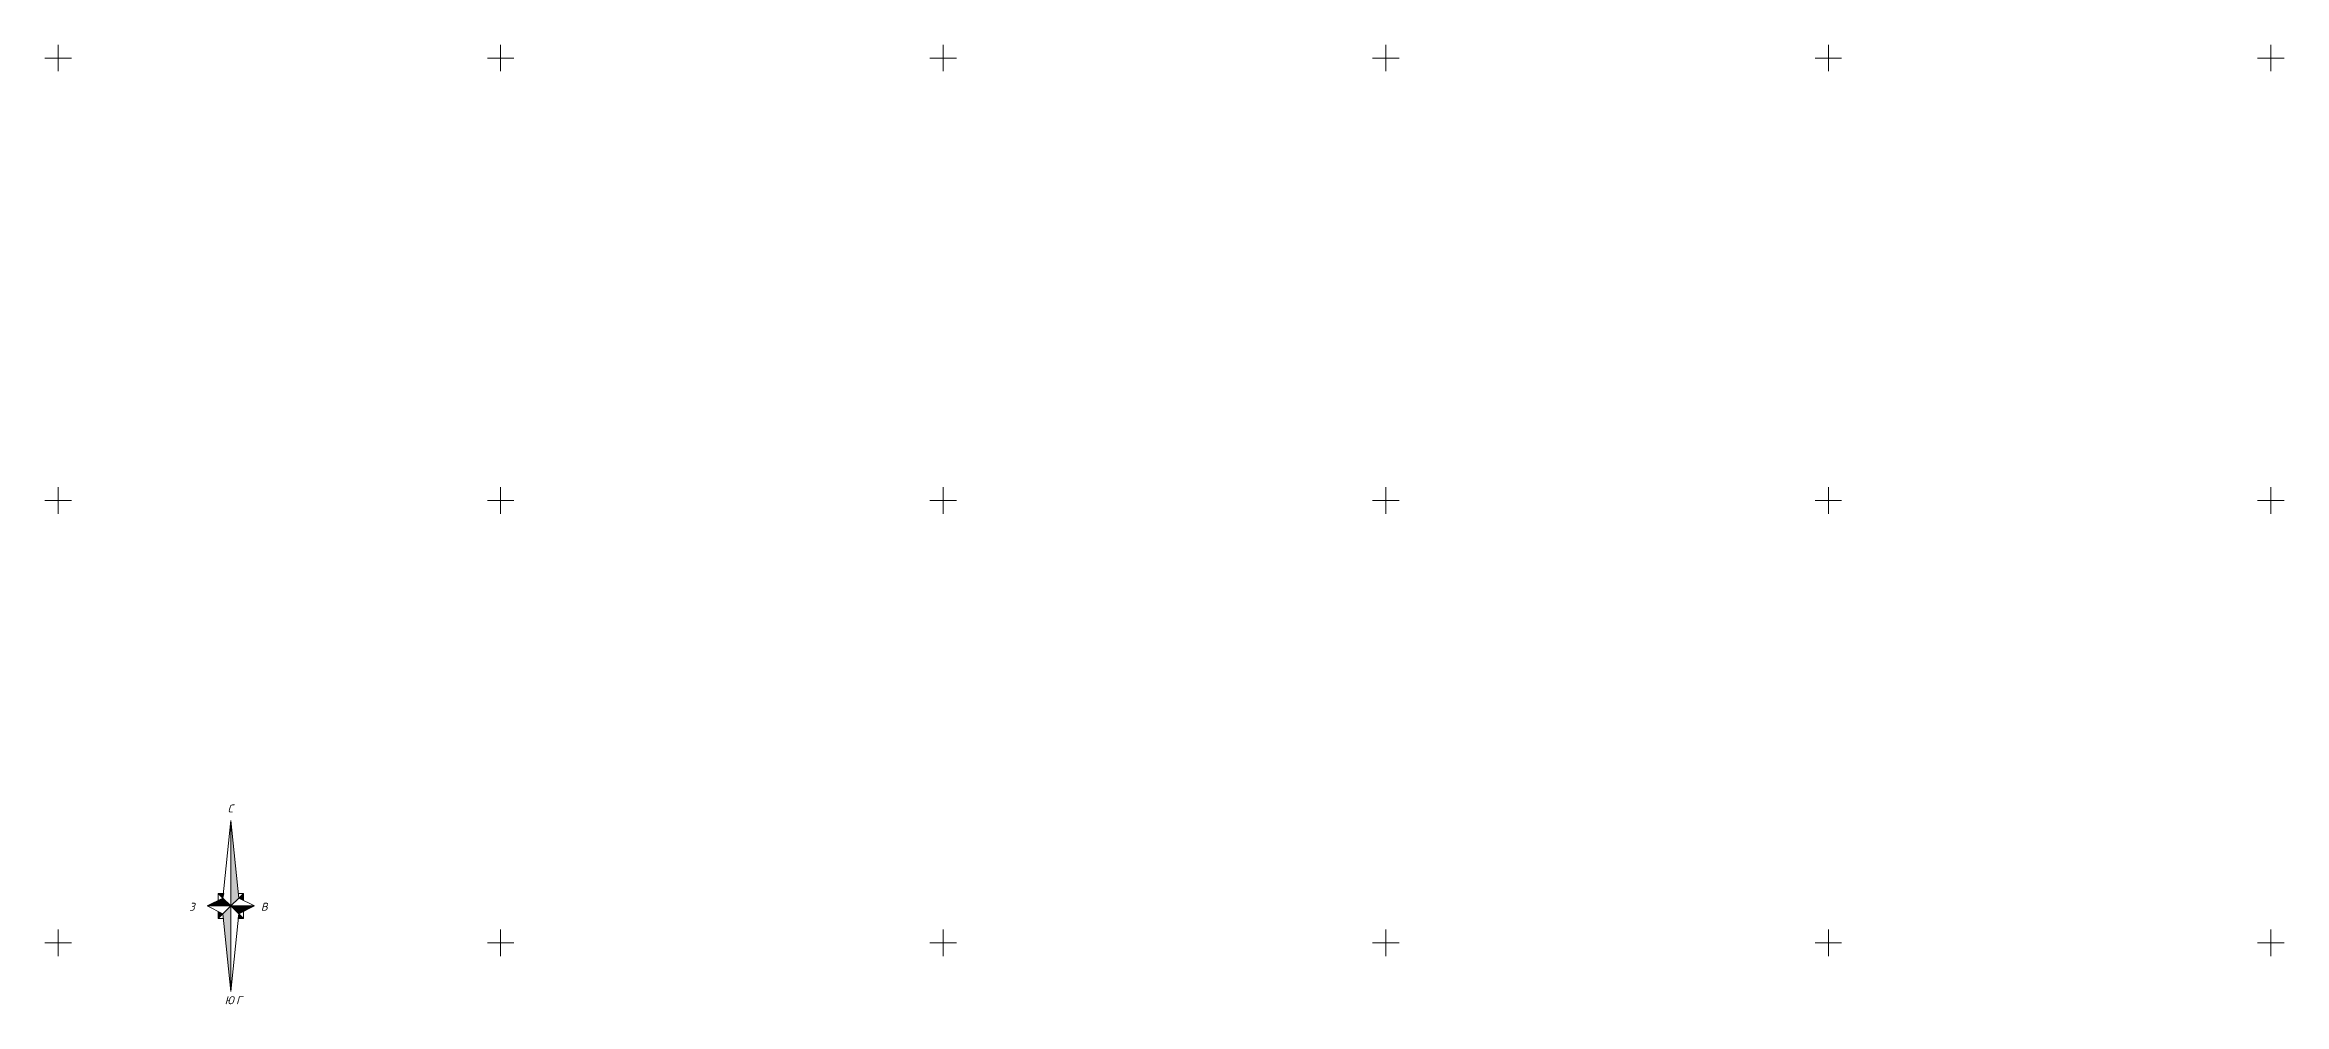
# Model space of a CAD drawing. Header units: metres. Extents: x 629572 to 645168, y 4785785 to 4790166.
# Drawn here: x 633197 to 633703, y 4788586 to 4788803 of the extents above; entities that cross this region are included whole.
import ezdxf

# ---------------------------------------------------------------- set-up
doc = ezdxf.new("R2010")
doc.units = ezdxf.units.M
doc.layers.get('0').update_dxf_attribs({"linetype": 'CONTINUOUS'})
doc.layers.add('Вспомогательные элементы', color=7, linetype='CONTINUOUS')
doc.layers.add('Сетка координатная', color=7, linetype='CONTINUOUS')
doc.styles.add('ISOCPEUR', font='isocpeui.ttf')

# ---------------------------------------------------------------- blocks, each defined once
blk = doc.blocks.new('Крест')
at = {"color": 0, "linetype": 'Continuous', "lineweight": 0, "flags": 128}
for points in [[(-1, 0), (1, 0)], [(0, -1), (0, 1)]]:
    blk.add_lwpolyline(points, dxfattribs=at)
blk = doc.blocks.new('Север')
at = {"layer": 'Вспомогательные элементы'}
for points in [[(0, 19.36), (0, 0), (1.79, 1.79)], [(-5.36, 0), (0, 0), (-1.79, 1.79)], [(-2.86, 2.86), (-1.79, 1.79), (-1.61, 2.86)], [(0, -19.36), (0, 0), (-1.79, -1.79)], [(5.36, 0), (0, 0), (1.79, -1.79)], [(2.86, 2.86), (1.79, 1.79), (2.86, 1.25)], [(-2.86, -2.86), (-1.79, -1.79), (-2.86, -1.25)], [(2.86, -2.86), (1.79, -1.79), (1.61, -2.86)]]:
    blk.add_hatch(color=256, dxfattribs=at).paths.add_polyline_path(points)
at = {"layer": 'Вспомогательные элементы', "linetype": 'Continuous', "lineweight": 0, "flags": 128}
for points in [[(-1.79, 1.79), (0, 19.36)], [(-1.79, -1.79), (-5.36, 0)], [(-2.86, 1.25), (-2.86, 2.86)], [(1.61, 2.86), (2.86, 2.86)], [(1.79, 1.79), (5.36, 0)], [(-1.61, -2.86), (-2.86, -2.86)], [(1.79, -1.79), (0, -19.36)], [(2.86, -1.25), (2.86, -2.86)]]:
    blk.add_lwpolyline(points, dxfattribs=at)
for points in [[(0, 19.36), (0, 0), (1.79, 1.79), (0, 19.36)], [(-5.36, 0), (0, 0), (-1.79, 1.79), (-5.36, 0)], [(-2.86, 2.86), (-1.79, 1.79), (-1.61, 2.86), (-2.86, 2.86)], [(0, -19.36), (0, 0), (-1.79, -1.79), (0, -19.36)], [(5.36, 0), (0, 0), (1.79, -1.79), (5.36, 0)], [(2.86, 2.86), (1.79, 1.79), (2.86, 1.25), (2.86, 2.86)], [(-2.86, -2.86), (-1.79, -1.79), (-2.86, -1.25), (-2.86, -2.86)], [(2.86, -2.86), (1.79, -1.79), (1.61, -2.86), (2.86, -2.86)]]:
    blk.add_lwpolyline(points, close=True, dxfattribs=at)
at = {"layer": 'Вспомогательные элементы', "lineweight": -2, "style": 'ISOCPEUR'}
for s, p in [('С', (-0.72, 21.14)), ('З', (-9.44, -1.08)), ('В', (6.77, -1.08)), ('Ю', (-1.41, -22.21)), ('Г', (1.16, -22.21))]:
    blk.add_text(s, height=1.81, dxfattribs=at).set_placement(p)

msp = doc.modelspace()

# ---------------------------------------------------------------- block references
msp.add_blockref('Север', (633239.057, 4788608.322))
at = {"layer": 'Сетка координатная', "color": 136, "linetype": 'Continuous', "true_color": 0x008080, "xscale": 3, "yscale": 3}
for p in [(633200, 4788800), (633300, 4788800), (633400, 4788800), (633500, 4788800), (633600, 4788800), (633700, 4788800), (633200, 4788700), (633300, 4788700), (633400, 4788700), (633500, 4788700), (633600, 4788700), (633700, 4788700), (633200, 4788600), (633300, 4788600), (633400, 4788600), (633500, 4788600), (633600, 4788600), (633700, 4788600)]:
    msp.add_blockref('Крест', p, dxfattribs=at)

doc.saveas('drawing.dxf')
